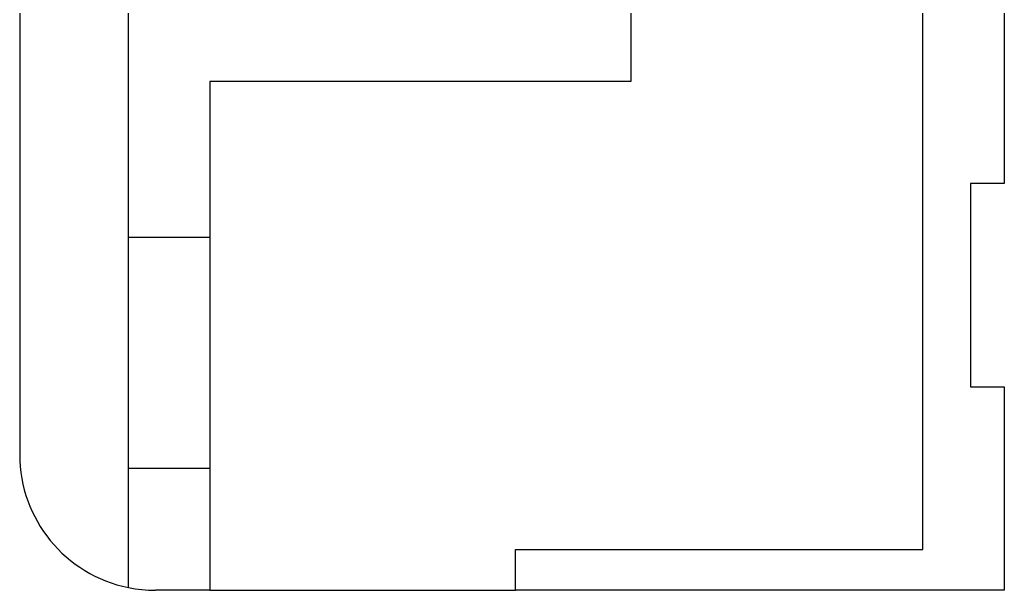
# Model space of a CAD drawing. Header units: millimetres. Extents: x 6 to 20.8, y 5.4 to 14.8.
# Drawn here: x 6.05 to 13.3, y 5.43 to 9.64 of the extents above; entities that cross this region are included whole.
import ezdxf

# ---------------------------------------------------------------- set-up
doc = ezdxf.new("R2010")
doc.units = ezdxf.units.MM
doc.layers.add('CUT', color=1, linetype='Continuous')
doc.layers.add('RASTER', color=96, linetype='Continuous')

msp = doc.modelspace()

# ---------------------------------------------------------------- linework, layer by layer
at = {"layer": 'CUT', "linetype": 'Continuous', "lineweight": 25}
for p, q in [((6.0508, 13.4314), (6.0508, 6.4314)), ((13.3008, 10.4314), (13.3008, 8.4314)), ((13.3008, 8.4314), (13.0508, 8.4314)), ((13.0508, 8.4314), (13.0508, 6.9314)), ((6.8508, 6.3314), (6.8508, 8.0314)), ((7.4508, 8.0314), (6.8508, 8.0314)), ((7.4508, 8.0314), (7.4508, 6.3314)), ((13.0508, 6.9314), (13.3008, 6.9314)), ((13.3008, 6.9314), (13.3008, 5.4314)), ((6.8508, 6.3314), (7.4508, 6.3314)), ((7.4508, 5.4314), (7.0508, 5.4314)), ((7.4508, 5.4314), (9.7008, 5.4314)), ((13.3008, 5.4314), (9.7008, 5.4314))]:
    msp.add_line(p, q, dxfattribs=at)
for start, end in [(180, 258.46304), (258.46304, 270)]:
    msp.add_arc((7.0508, 6.4314), 1, start, end, dxfattribs=at)
at = {"layer": 'RASTER', "linetype": 'Continuous', "lineweight": 25}
for p, q in [((10.5508, 13.4314), (10.5508, 9.1814)), ((13.3008, 10.4314), (13.3008, 8.4314)), ((12.7008, 5.7314), (12.7008, 10.1314)), ((6.8508, 5.4516), (6.8508, 9.7314)), ((10.5508, 9.1814), (7.4508, 9.1814)), ((7.4508, 9.1814), (7.4508, 5.4314)), ((13.3008, 8.4314), (13.0508, 8.4314)), ((13.0508, 8.4314), (13.0508, 6.9314)), ((13.0508, 6.9314), (13.3008, 6.9314)), ((13.3008, 6.9314), (13.3008, 5.4314)), ((9.7008, 5.7314), (12.7008, 5.7314)), ((9.7008, 5.4314), (9.7008, 5.7314)), ((7.4508, 5.4314), (7.0508, 5.4314)), ((13.3008, 5.4314), (9.7008, 5.4314))]:
    msp.add_line(p, q, dxfattribs=at)
msp.add_arc((7.0508, 6.4314), 1, 258.46304, 270, dxfattribs=at)

doc.saveas('drawing.dxf')
